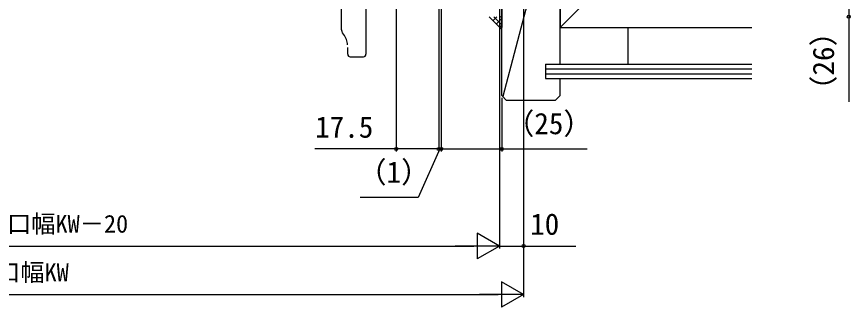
# Model space of a CAD drawing. Units: millimetres, scale not verified. Extents: x -525 to 525, y -783 to 779.
# Drawn here: x -5.9 to 337.6, y 17 to 136.7 of the extents above; entities that cross this region are included whole.
import ezdxf
from ezdxf.enums import TextEntityAlignment as Align

# ---------------------------------------------------------------- set-up
doc = ezdxf.new("R2010")
doc.units = ezdxf.units.MM
doc.header["$LTSCALE"] = 4
for name, color, linetype in [('0-5_YKK_13', 4, 'Continuous'), ('0-7_YKK_D', 6, 'Continuous'), ('0-9_YSS_K', 3, 'Continuous'), ('0-A_YSS_KE', 3, 'Continuous')]:
    doc.layers.add(name, color=color, linetype=linetype)
doc.styles.add('ＭＳ ゴシック', font='')
doc.styles.get('ＭＳ ゴシック').set_extended_font_data('MS Gothic')

msp = doc.modelspace()

# ---------------------------------------------------------------- linework, layer by layer
at = {"layer": '0-5_YKK_13'}
for p, q in [((138, 212.365), (138, 121.202)), ((128, 131.333), (128, 162.065)), ((129.212, 128.911), (128.417, 130.112)), ((130.5, 121.202), (130.5, 124.002)), ((131.5, 120.202), (137, 120.202))]:
    msp.add_line(p, q, dxfattribs=at)
for points in [[(128.417, 130.112), (128.157, 130.563), (128.017, 131.071)], [(130.438, 125.112), (130.433, 125.162), (130.405, 125.38), (130.353, 125.713), (130.263, 126.165), (130.121, 126.729)]]:
    msp.add_lwpolyline(points, dxfattribs=at)
for centre, radius, start, end in [((130, 131.333), 2, 180, 187.55276), ((120.5, 124.002), 10, 15.82654, 29.40038), ((131.5, 121.202), 1, 180, 270), ((137, 121.202), 1, 270, 0)]:
    msp.add_arc(centre, radius, start, end, dxfattribs=at)
at = {"layer": '0-7_YKK_D'}
for p, q in [((150.5, 220.202), (150.5, 81.202)), ((168, 200.702), (168, 81.202)), ((168, 200.702), (168, 81.202)), ((169, 200.702), (169, 81.202)), ((169, 200.702), (169, 81.202)), ((193, 200.502), (193, 41.202)), ((193, 200.502), (193, 41.202)), ((203, 198.202), (203, 41.202)), ((203, 198.202), (203, 21.202)), ((194, 103.202), (194, 81.202)), ((168, 82.202), (165.45, 82.202)), ((169, 82.202), (168, 82.202)), ((169, 82.202), (168, 82.202)), ((169, 82.202), (171.55, 82.202)), ((193, 42.202), (183.907, 47.452)), ((183.907, 47.452), (183.907, 36.952)), ((-200.5, 42.202), (182.5, 42.202)), ((193, 42.202), (174.813, 42.202)), ((193, 42.202), (183.907, 36.952)), ((203, 22.202), (193.907, 27.452)), ((193.907, 27.452), (193.907, 16.952)), ((-210.5, 22.202), (192.5, 22.202)), ((203, 22.202), (184.813, 22.202)), ((203, 22.202), (193.907, 16.952))]:
    msp.add_line(p, q, dxfattribs=at)
for points in [[(337, 162.702), (337, 136.702), (337, 101.584)], [(168, 82.202), (150.5, 82.202), (116.95, 82.202)], [(168.5, 82.202), (159.493, 62.202), (135.652, 62.202)], [(169, 82.202), (194, 82.202), (229.118, 82.202)], [(193, 42.202), (203, 42.202), (224.55, 42.202)]]:
    msp.add_lwpolyline(points, dxfattribs=at)
for centre in [(337, 136.702), (150.5, 82.202), (168, 82.202), (168, 82.202), (169, 82.202), (169, 82.202), (194, 82.202), (203, 42.202)]:
    msp.add_circle(centre, 0.637, dxfattribs=at)
at = {"layer": '0-9_YSS_K'}
for p, q in [((218, 132.202), (297, 211.201)), ((194, 193.202), (194, 132.202)), ((194, 104.202), (194, 193.202)), ((218, 193.202), (194.417, 103.784)), ((218, 117.202), (218, 193.202)), ((193.8, 131.701), (188.8, 136.701)), ((188.964, 136.537), (189.129, 136.701)), ((190.379, 135.123), (191.957, 136.701)), ((193.8, 133.61), (190.709, 136.701)), ((191.793, 133.709), (193.8, 135.716)), ((193.8, 136.439), (193.537, 136.701)), ((193.207, 132.294), (193.8, 132.887)), ((218, 132.202), (297, 132.202)), ((246, 132.202), (246, 117.202)), ((212, 117.202), (297, 117.202)), ((212, 117.202), (212, 111.202)), ((212, 115.202), (297, 115.202)), ((212, 113.202), (297, 113.202)), ((212, 111.202), (297, 111.202)), ((218, 104.202), (218, 111.202)), ((194, 104.202), (196, 102.202)), ((218, 104.202), (216, 102.202)), ((216, 102.202), (196, 102.202))]:
    msp.add_line(p, q, dxfattribs=at)
at = {"layer": '0-A_YSS_KE'}
msp.add_lwpolyline([(297, 237.202), (218, 237.202), (218, 132.202), (297, 132.202)], dxfattribs=at)

# ---------------------------------------------------------------- texts
at = {"layer": '0-7_YKK_D', "style": 'ＭＳ ゴシック'}
msp.add_text('（26）', height=8.798, rotation=90, dxfattribs=at).set_placement((333.568, 100.447), align=Align.BOTTOM_LEFT)
for s, height, p in [('（25）', 8.798, (195.414, 85.634)), ('17.5', 8.798, (117.109, 84.202)), ('（1）', 8.798, (134.516, 65.634)), ('新設ドア枠W＝既設ドア枠開口幅KW－20', 7.331, (-134.909, 45.509)), ('10', 8.798, (205.709, 44.202)), ('既設ドア枠開口幅KW', 7.331, (-74.426, 25.509))]:
    msp.add_text(s, height=height, dxfattribs=at).set_placement(p, align=Align.BOTTOM_LEFT)

doc.saveas('drawing.dxf')
